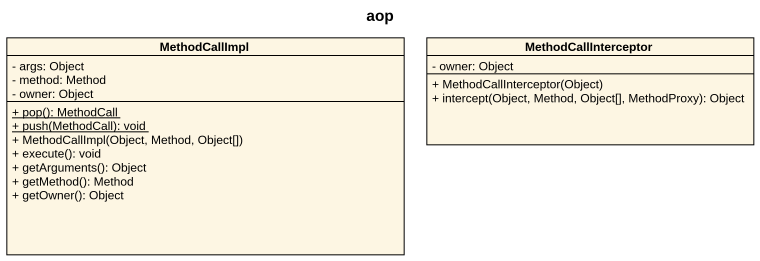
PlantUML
@startuml
title aop
hide circle
hide empty members
skinparam classAttributeIconSize 0
class MethodCallImpl {
  - args: Object
  - method: Method
  - owner: Object
  {static} + pop(): MethodCall
  {static} + push(MethodCall): void
  + MethodCallImpl(Object, Method, Object[])
  + execute(): void
  + getArguments(): Object
  + getMethod(): Method
  + getOwner(): Object
}
class MethodCallInterceptor {
  - owner: Object
  + MethodCallInterceptor(Object)
  + intercept(Object, Method, Object[], MethodProxy): Object
}
@enduml
